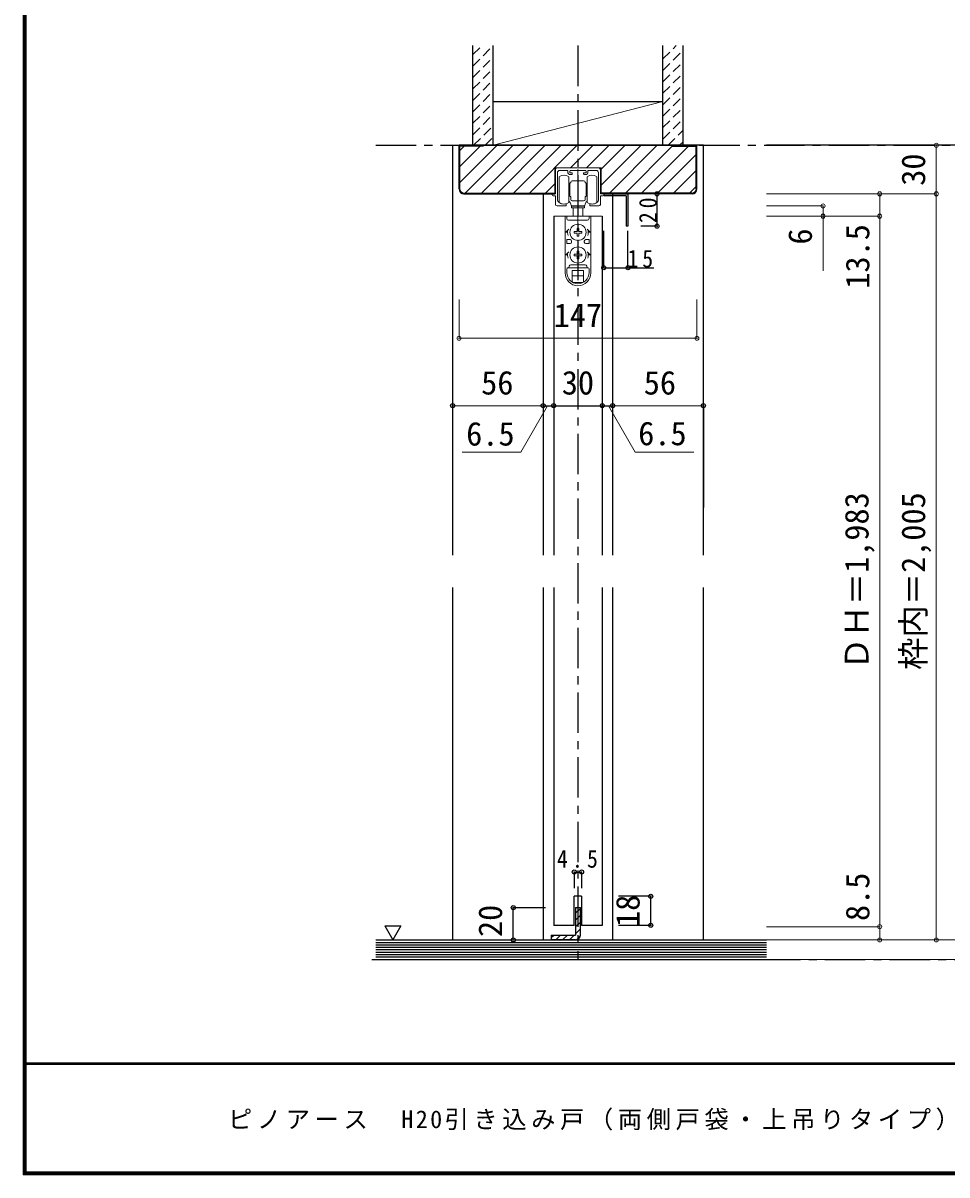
# Model space of a CAD drawing. Units: millimetres at full size, sheet at 1:5. Extents: x -973 to 977, y -718 to 696.
# Drawn here: x -973 to -402, y -701 to 11 of the extents above; entities that cross this region are included whole.
import ezdxf
from ezdxf.enums import TextEntityAlignment as Align

# ---------------------------------------------------------------- set-up
doc = ezdxf.new("R2010")
doc.units = ezdxf.units.MM
doc.header["$LTSCALE"] = 5
doc.header["$PDMODE"] = 32
doc.header["$PDSIZE"] = 2.5
doc.linetypes.add('CHAIN1', pattern=[8, 5, -1, 1, -1])
doc.linetypes.add('DASHED1', pattern=[1.8, 1.2, -0.6])
doc.layers.add('0-0_補助線', color=7, linetype='Continuous', lineweight=18)
for name, color, linetype in [('0-1_通り芯', 4, 'CHAIN1'), ('0-2_柱', 7, 'Continuous'), ('0-3_仕上げ', 2, 'Continuous'), ('0-4_枠', 3, 'Continuous'), ('0-6_扉', 6, 'Continuous'), ('0-7_金物', 7, 'Continuous'), ('0-A_文字', 7, 'Continuous'), ('0-B_寸法', 7, 'Continuous'), ('0-C_ハッチ', 4, 'DASHED1'), ('F-1_枠', 6, 'Continuous'), ('F-A_文字', 7, 'Continuous')]:
    doc.layers.add(name, color=color, linetype=linetype)
doc.styles.add('ＭＳ ゴシック', font='')
doc.styles.get('ＭＳ ゴシック').set_extended_font_data('MS Gothic')

# ---------------------------------------------------------------- blocks, each defined once
blk = doc.blocks.new('3方枠引込戸用金具')
at = {"layer": '0-0_補助線'}
for p, q in [((-13.764, 11.457), (-13.764, 5.586)), ((-13.764, 8.684), (-13.764, -3.543)), ((-12.564, 12.457), (-12.746, 12.457)), ((-12.564, 12.457), (13.036, 12.457)), ((-12.564, 9.457), (-12.564, -6.915)), ((-11.064, 10.957), (-6.364, 10.957)), ((-6.064, 9.457), (-6.064, 10.657)), ((-3.664, 8.457), (-5.064, 8.457)), ((-4.864, 9.757), (-4.864, 10.457)), ((-3.664, 9.457), (-4.564, 9.457)), ((-4.364, 10.957), (-0.384, 10.957)), ((-3.364, 8.757), (-3.364, 9.157)), ((-0.384, 10.957), (0.136, 11.257)), ((3.636, 8.757), (3.636, 9.157)), ((3.936, 9.457), (4.836, 9.457)), ((3.936, 8.457), (5.336, 8.457)), ((5.136, 9.757), (5.136, 10.457)), ((6.336, 9.457), (6.336, 10.657)), ((11.336, 10.957), (6.636, 10.957)), ((12.836, 9.457), (12.836, -6.915)), ((14.036, 11.457), (14.036, 5.815)), ((14.036, 8.684), (14.036, -3.543)), ((-15.164, -3.543), (-13.764, -3.543)), ((-15.164, -4.743), (-13.764, -4.743)), ((-13.764, -4.743), (-13.764, -10.043)), ((-13.764, -6.946), (-13.764, -7.018)), ((15.436, -3.543), (14.036, -3.543)), ((15.436, -4.743), (14.036, -4.743)), ((14.036, -4.743), (14.036, -10.043)), ((-8.664, -11.043), (-12.764, -11.043)), ((-7.114, -9.994), (-7.114, -10.609)), ((7.386, -10.609), (7.386, -9.994)), ((8.936, -11.043), (13.036, -11.043))]:
    blk.add_line(p, q, dxfattribs=at)
blk.add_lwpolyline([(0.136, 11.257), (0.655, 10.957), (4.636, 10.957)], dxfattribs=at)
for centre, radius, start, end in [((-12.764, 11.457), 1, 90, 180), ((-11.064, 9.457), 1.5, 90, 180), ((-6.364, 10.657), 0.3, 0, 90), ((-5.064, 9.457), 1, 180, 270), ((-4.364, 10.457), 0.5, 90, 180), ((-4.564, 9.757), 0.3, 180, 270), ((-3.664, 9.157), 0.3, 0, 90), ((-3.664, 8.757), 0.3, 270, 0), ((3.936, 9.157), 0.3, 90, 180), ((3.936, 8.757), 0.3, 180, 270), ((4.636, 10.457), 0.5, 0, 90), ((4.836, 9.757), 0.3, 270, 0), ((5.336, 9.457), 1, 270, 0), ((6.636, 10.657), 0.3, 90, 180), ((11.336, 9.457), 1.5, 0, 90), ((13.036, 11.457), 1, 0, 90), ((-15.164, -4.143), 0.6, 90, 180), ((-15.164, -4.143), 0.6, 180, 270), ((-10.064, -6.915), 2.5, 180, 235.9442), ((10.336, -6.915), 2.5, 304.0558, 0), ((15.436, -4.143), 0.6, 0, 90), ((15.436, -4.143), 0.6, 270, 0), ((-12.764, -10.043), 1, 180, 270), ((-8.664, -4.843), 5, 235.9442, 283.64168), ((-8.664, -4.843), 6.2, 270, 282.23163), ((-7.414, -9.994), 0.3, 360, 103.64168), ((-7.414, -10.609), 0.3, 282.23163, 0), ((7.686, -9.994), 0.3, 76.35832, 180), ((7.686, -10.609), 0.3, 180, 257.76837), ((8.936, -4.843), 6.2, 257.76837, 270), ((8.936, -4.843), 5, 256.35832, 270), ((8.936, -4.843), 5, 270, 304.0558), ((13.036, -10.043), 1, 270, 0)]:
    blk.add_arc(centre, radius, start, end, dxfattribs=at)

msp = doc.modelspace()

# ---------------------------------------------------------------- linework, layer by layer
at = {"layer": '0-0_補助線', "color": 3}
for p, q in [((-682.847, -64.151), (-577.847, -37.151)), ((-615.947, -78.151), (-644.747, -78.151)), ((-644.747, -94.151), (-644.747, -78.151)), ((-615.947, -94.151), (-615.947, -78.151)), ((-630.347, -79.805), (-630.347, -113.808))]:
    msp.add_line(p, q, dxfattribs=at)
at = {"layer": '0-0_補助線', "color": 4}
for p, q in [((-373.847, -64.151), (-513.847, -64.151)), ((-408.847, -64.151), (-408.847, -555.5)), ((-408.847, -94.151), (-513.847, -94.151)), ((-443.847, -94.151), (-443.847, -555.5)), ((-478.847, -101.651), (-513.847, -101.651)), ((-478.847, -141.751), (-478.847, -101.651)), ((-443.847, -107.951), (-513.847, -107.951)), ((-703.847, -183.455), (-703.847, -159.397)), ((-556.847, -183.455), (-556.847, -159.397)), ((-703.847, -183.455), (-556.847, -183.455)), ((-707.847, -225.151), (-651.847, -225.151)), ((-608.847, -225.151), (-552.847, -225.151)), ((-443.847, -547.3), (-513.847, -547.3)), ((-373.847, -555.5), (-513.847, -555.5)), ((-373.847, -567.5), (-513.847, -567.5))]:
    msp.add_line(p, q, dxfattribs=at)
at = {"layer": '0-0_補助線'}
for p, q in [((-641.947, -99.551), (-641.947, -83.551)), ((-635.947, -83.551), (-635.947, -91.551)), ((-624.747, -83.551), (-624.747, -91.551)), ((-618.747, -99.551), (-618.747, -83.551)), ((-635.947, -87.551), (-635.647, -87.551)), ((-635.947, -89.051), (-635.447, -89.051)), ((-635.947, -91.551), (-635.947, -99.551)), ((-635.447, -87.751), (-635.647, -87.551)), ((-635.647, -89.051), (-635.447, -88.851)), ((-635.447, -87.551), (-635.447, -91.551)), ((-635.347, -87.551), (-635.447, -87.551)), ((-635.447, -95.551), (-635.447, -91.551)), ((-633.847, -86.051), (-630.347, -86.051)), ((-626.847, -86.051), (-630.347, -86.051)), ((-625.347, -87.551), (-625.247, -87.551)), ((-625.247, -87.551), (-625.247, -91.551)), ((-625.247, -87.751), (-625.047, -87.551)), ((-625.047, -89.051), (-625.247, -88.851)), ((-624.747, -89.051), (-625.247, -89.051)), ((-625.247, -95.551), (-625.247, -91.551)), ((-624.747, -87.551), (-625.047, -87.551)), ((-624.747, -91.551), (-624.747, -99.551)), ((-635.947, -94.051), (-635.447, -94.051)), ((-635.947, -95.551), (-635.647, -95.551)), ((-635.447, -94.251), (-635.647, -94.051)), ((-635.447, -95.351), (-635.647, -95.551)), ((-635.347, -95.551), (-635.447, -95.551)), ((-634.847, -97.551), (-634.847, -96.051)), ((-633.847, -98.551), (-630.347, -98.551)), ((-626.847, -98.551), (-630.347, -98.551)), ((-625.847, -97.551), (-625.847, -96.051)), ((-625.347, -95.551), (-625.247, -95.551)), ((-625.247, -94.251), (-625.047, -94.051)), ((-624.747, -94.051), (-625.247, -94.051)), ((-625.247, -95.351), (-625.047, -95.551)), ((-624.747, -95.551), (-625.047, -95.551)), ((-626.347, -101.851), (-634.347, -101.851)), ((-634.347, -101.851), (-634.347, -102.851)), ((-634.347, -102.851), (-626.347, -102.851)), ((-630.347, -101.551), (-633.847, -101.551)), ((-633.347, -101.551), (-633.347, -101.851)), ((-633.347, -107.951), (-633.347, -102.851)), ((-630.347, -101.551), (-626.847, -101.551)), ((-627.347, -101.551), (-627.347, -101.851)), ((-627.347, -102.851), (-627.347, -107.951)), ((-626.347, -101.851), (-626.347, -102.851)), ((-638.246, -107.951), (-638.246, -142.851)), ((-637.246, -107.951), (-637.246, -109.451)), ((-636.246, -110.451), (-624.446, -110.451)), ((-623.446, -107.951), (-623.446, -109.451)), ((-622.446, -107.951), (-622.446, -142.851)), ((-636.003, -115.951), (-637.846, -117.951)), ((-636.746, -117.951), (-637.846, -117.951)), ((-630.866, -117.432), (-632.796, -117.465)), ((-632.796, -117.465), (-632.796, -118.437)), ((-630.866, -118.471), (-632.796, -118.437)), ((-630.866, -117.432), (-630.832, -115.501)), ((-630.866, -118.471), (-630.832, -120.401)), ((-629.86, -115.501), (-630.832, -115.501)), ((-630.832, -120.401), (-629.86, -120.401)), ((-629.826, -117.432), (-629.86, -115.501)), ((-629.826, -118.471), (-629.86, -120.401)), ((-629.826, -117.432), (-627.896, -117.465)), ((-629.826, -118.471), (-627.896, -118.437)), ((-627.896, -118.437), (-627.896, -117.465)), ((-624.689, -115.951), (-622.846, -117.951)), ((-623.946, -117.951), (-622.846, -117.951)), ((-637.246, -122.451), (-637.246, -124.951)), ((-635.246, -122.451), (-637.246, -122.451)), ((-635.246, -124.951), (-637.246, -124.951)), ((-634.246, -123.451), (-634.246, -123.951)), ((-626.446, -123.451), (-626.446, -123.951)), ((-625.446, -122.451), (-623.446, -122.451)), ((-625.446, -124.951), (-623.446, -124.951)), ((-623.446, -122.451), (-623.446, -124.951)), ((-636.003, -129.951), (-637.846, -131.951)), ((-636.746, -131.951), (-637.846, -131.951)), ((-630.866, -131.432), (-632.796, -131.465)), ((-632.796, -131.465), (-632.796, -132.437)), ((-630.866, -132.471), (-632.796, -132.437)), ((-630.866, -131.432), (-630.832, -129.501)), ((-630.866, -132.471), (-630.832, -134.401)), ((-629.86, -129.501), (-630.832, -129.501)), ((-630.832, -134.401), (-629.86, -134.401)), ((-629.826, -131.432), (-629.86, -129.501)), ((-629.826, -132.471), (-629.86, -134.401)), ((-629.826, -131.432), (-627.896, -131.465)), ((-629.826, -132.471), (-627.896, -132.437)), ((-627.896, -132.437), (-627.896, -131.465)), ((-624.689, -129.951), (-622.846, -131.951)), ((-623.946, -131.951), (-622.846, -131.951)), ((-637.246, -142.851), (-637.246, -140.451)), ((-636.746, -139.951), (-623.946, -139.951)), ((-634.746, -137.951), (-625.946, -137.951)), ((-633.846, -141.451), (-626.846, -141.451)), ((-633.846, -148.798), (-633.846, -141.451)), ((-626.846, -148.798), (-626.846, -141.451)), ((-623.446, -142.851), (-623.446, -140.451)), ((-633.846, -144.951), (-626.846, -144.951)), ((-633.374, -149.051), (-627.318, -149.051)), ((-649.124, -225.151), (-665.735, -253.922)), ((-665.735, -253.922), (-701.895, -253.922))]:
    msp.add_line(p, q, dxfattribs=at)
at = {"layer": '0-0_補助線', "color": 6}
msp.add_line((-615.347, -107.951), (-645.347, -107.951), dxfattribs=at)
at = {"layer": '0-0_補助線'}
msp.add_lwpolyline([(-611.57, -225.151), (-594.959, -253.922), (-558.799, -253.922)], dxfattribs=at)
for centre in [(-630.346, -117.951), (-630.346, -131.951)]:
    msp.add_circle(centre, 5, dxfattribs=at)
for centre, radius, start, end in [((-638.947, -87.551), 5, 53.1301, 126.8699), ((-621.747, -87.551), 5, 53.1301, 126.8699), ((-635.347, -87.051), 0.5, 270, 0), ((-633.847, -87.051), 1, 90, 180), ((-626.847, -87.051), 1, 0, 90), ((-625.347, -87.051), 0.5, 180, 270), ((-638.947, -95.551), 5, 233.1301, 306.8699), ((-636.847, -100.551), 2, 0, 63.25632), ((-635.347, -96.051), 0.5, 0, 90), ((-633.847, -97.551), 1, 180, 270), ((-626.847, -97.551), 1, 270, 0), ((-625.347, -96.051), 0.5, 90, 180), ((-623.847, -100.551), 2, 116.74368, 180), ((-621.747, -95.551), 5, 233.1301, 306.8699), ((-633.847, -100.551), 1, 180, 270), ((-626.847, -100.551), 1, 270, 0), ((-636.246, -109.451), 1, 180, 270), ((-624.446, -109.451), 1, 270, 0), ((-630.346, -117.951), 6.4, 167.82427, 198.20996), ((-630.346, -117.951), 6.4, 341.79004, 12.17573), ((-635.246, -123.451), 1, 0, 90), ((-635.246, -123.951), 1, 270, 0), ((-625.446, -123.451), 1, 90, 180), ((-625.446, -123.951), 1, 180, 270), ((-630.346, -131.951), 6.4, 167.82427, 198.20996), ((-630.346, -131.951), 6.4, 341.79004, 12.17573), ((-636.746, -140.451), 0.5, 90, 180), ((-636.746, -138.951), 1, 270, 0), ((-634.746, -138.951), 1, 90, 180), ((-625.946, -138.951), 1, 0, 90), ((-623.946, -138.951), 1, 180, 270), ((-623.946, -140.451), 0.5, 0, 90), ((-630.346, -143.051), 7.9, 180, 0), ((-630.346, -142.851), 6.9, 180, 0)]:
    msp.add_arc(centre, radius, start, end, dxfattribs=at)
at = {"layer": '0-0_補助線', "color": 3}
for centre, start, end in [((-700.847, -91.151), 180, 270), ((-559.847, -91.151), 270, 0)]:
    msp.add_arc(centre, 2.5, start, end, dxfattribs=at)
at = {"layer": '0-0_補助線'}
for p in [(-408.847, -64.151), (-443.847, -94.151), (-408.847, -94.151), (-478.847, -101.651), (-478.847, -107.951), (-443.847, -107.951), (-703.847, -183.455), (-556.847, -183.455), (-707.847, -225.151), (-651.847, -225.151), (-608.847, -225.151), (-552.847, -225.151), (-443.847, -547.3), (-443.847, -555.5), (-408.847, -555.5), (-408.847, -555.5)]:
    msp.add_point(p, dxfattribs=at)
at = {"layer": '0-1_通り芯'}
for p, q in [((-630.347, -2.5), (-630.347, -567.5)), ((-755.347, -64.151), (-103.347, -64.151)), ((-757.738, -567.5), (-354.847, -567.5))]:
    msp.add_line(p, q, dxfattribs=at)
at = {"layer": '0-2_柱', "color": 3}
for p, q in [((-682.847, -37.151), (-577.847, -37.151)), ((-556.347, -64.151), (-703.847, -64.151))]:
    msp.add_line(p, q, dxfattribs=at)
at = {"layer": '0-3_仕上げ'}
for p, q in [((-695.347, -64.151), (-695.347, -2.5)), ((-682.847, -64.151), (-682.847, -2.5)), ((-577.847, -64.151), (-577.847, -2.5)), ((-565.347, -64.151), (-565.347, -2.5)), ((-755.347, -555.5), (-513.847, -555.5)), ((-755.347, -567.5), (-513.847, -567.5))]:
    msp.add_line(p, q, dxfattribs=at)
at = {"layer": '0-3_仕上げ', "color": 7}
for p, q in [((-755.347, -557), (-513.847, -557)), ((-755.347, -558.5), (-513.847, -558.5)), ((-755.347, -560), (-513.847, -560)), ((-755.347, -561.5), (-513.847, -561.5)), ((-755.347, -563), (-513.847, -563)), ((-755.347, -564.5), (-513.847, -564.5)), ((-755.347, -566), (-513.847, -566))]:
    msp.add_line(p, q, dxfattribs=at)
at = {"layer": '0-4_枠', "color": 4}
for p, q in [((-707.847, -64.151), (-703.847, -64.151)), ((-707.847, -64.151), (-707.847, -317.626)), ((-552.847, -64.151), (-556.847, -64.151)), ((-552.847, -317.626), (-552.847, -64.151)), ((-651.847, -94.151), (-651.847, -317.626)), ((-608.847, -317.626), (-608.847, -94.151)), ((-707.847, -337.626), (-707.847, -555.5)), ((-651.847, -337.626), (-651.847, -555.5)), ((-608.847, -555.5), (-608.847, -337.626)), ((-552.847, -555.5), (-552.847, -337.626))]:
    msp.add_line(p, q, dxfattribs=at)
at = {"layer": '0-4_枠'}
for p, q in [((-704.347, -64.151), (-556.847, -64.151)), ((-703.847, -91.151), (-703.847, -64.151)), ((-688.847, -64.651), (-703.347, -64.651)), ((-703.347, -91.151), (-703.347, -64.651)), ((-688.847, -64.151), (-688.847, -64.651)), ((-557.347, -91.151), (-557.347, -64.651)), ((-556.847, -91.151), (-556.847, -64.151)), ((-700.847, -93.651), (-644.747, -93.651)), ((-700.847, -94.151), (-644.747, -94.151)), ((-559.847, -93.651), (-615.947, -93.651)), ((-559.847, -94.151), (-615.947, -94.151))]:
    msp.add_line(p, q, dxfattribs=at)
msp.add_lwpolyline([(-571.847, -64.151), (-571.847, -64.651), (-557.347, -64.651)], dxfattribs=at)
for centre, start, end in [((-700.847, -91.151), 180, 270), ((-559.847, -91.151), 270, 0)]:
    msp.add_arc(centre, 3, start, end, dxfattribs=at)
at = {"layer": '0-6_扉'}
for p, q in [((-645.347, -107.951), (-645.347, -317.626)), ((-615.347, -107.951), (-615.347, -317.626)), ((-645.347, -337.626), (-645.347, -546.5)), ((-615.347, -337.626), (-615.347, -546.5)), ((-628.097, -528.5), (-632.597, -528.5)), ((-632.597, -546.5), (-632.597, -528.5)), ((-628.097, -528.5), (-628.097, -546.5)), ((-632.597, -546.5), (-645.347, -546.5)), ((-615.347, -546.5), (-628.097, -546.5))]:
    msp.add_line(p, q, dxfattribs=at)
at = {"layer": '0-7_金物'}
for p, q in [((-614.447, -94.151), (-599.447, -94.151)), ((-614.447, -94.151), (-614.447, -95.351)), ((-600.647, -95.351), (-614.447, -95.351)), ((-600.647, -95.351), (-600.647, -114.151)), ((-599.447, -94.151), (-599.447, -114.151)), ((-599.447, -114.151), (-600.647, -114.151))]:
    msp.add_line(p, q, dxfattribs=at)
at = {"layer": '0-7_金物', "color": 3}
for p, q in [((-631.847, -535.5), (-631.847, -552.5)), ((-631.847, -535.5), (-628.847, -535.5)), ((-628.847, -552.5), (-628.847, -535.5)), ((-646.847, -552.5), (-631.847, -552.5)), ((-646.847, -552.5), (-646.847, -555.5)), ((-631.847, -555.5), (-646.847, -555.5))]:
    msp.add_line(p, q, dxfattribs=at)
msp.add_arc((-631.847, -552.5), 3, 270, 0, dxfattribs=at)
at = {"layer": '0-A_文字'}
for p, q in [((-749.782, -546.686), (-739.782, -546.686)), ((-749.782, -546.686), (-744.782, -555.347)), ((-739.782, -546.686), (-744.782, -555.347))]:
    msp.add_line(p, q, dxfattribs=at)
at = {"layer": '0-B_寸法', "color": 4}
for p, q in [((-373.847, -64.151), (-513.847, -64.151)), ((-581.447, -94.151), (-591.447, -94.151)), ((-581.447, -114.151), (-581.447, -94.151)), ((-614.447, -139.866), (-614.447, -116.996)), ((-599.447, -139.866), (-599.447, -116.996)), ((-581.447, -114.151), (-591.447, -114.151)), ((-614.447, -139.866), (-583.537, -139.866)), ((-707.847, -225.151), (-707.847, -288.151)), ((-651.847, -225.151), (-645.347, -225.151)), ((-645.347, -225.151), (-615.347, -225.151)), ((-615.347, -225.151), (-608.847, -225.151)), ((-552.847, -225.151), (-552.847, -288.151)), ((-632.597, -513.5), (-628.097, -513.5)), ((-632.597, -513.5), (-632.597, -523.5)), ((-628.097, -513.5), (-628.097, -523.5)), ((-585.347, -528.5), (-605.347, -528.5)), ((-585.347, -546.5), (-585.347, -528.5)), ((-670.347, -555.5), (-670.347, -535.5)), ((-670.347, -535.5), (-650.347, -535.5)), ((-585.347, -546.5), (-605.347, -546.5)), ((-670.347, -555.5), (-650.347, -555.5))]:
    msp.add_line(p, q, dxfattribs=at)
at = {"layer": '0-B_寸法'}
for p in [(-581.447, -94.151), (-581.447, -114.151), (-614.447, -139.866), (-599.447, -139.866), (-707.847, -225.151), (-651.847, -225.151), (-645.347, -225.151), (-615.347, -225.151), (-608.847, -225.151), (-552.847, -225.151), (-632.597, -513.5), (-628.097, -513.5), (-585.347, -528.5), (-670.347, -535.5), (-585.347, -546.5), (-670.347, -555.5)]:
    msp.add_point(p, dxfattribs=at)
at = {"layer": '0-C_ハッチ'}
for p, q in [((-695.347, -8.075), (-689.772, -2.5)), ((-695.347, -15.146), (-682.847, -2.646)), ((-577.847, -10.755), (-569.592, -2.5)), ((-577.847, -17.826), (-565.347, -5.326)), ((-695.347, -22.217), (-682.847, -9.717)), ((-577.847, -24.897), (-565.347, -12.397)), ((-695.347, -29.288), (-682.847, -16.788)), ((-577.847, -31.968), (-565.347, -19.468)), ((-695.347, -36.359), (-682.847, -23.859)), ((-577.847, -39.039), (-565.347, -26.539)), ((-695.347, -43.43), (-682.847, -30.93)), ((-577.847, -46.11), (-565.347, -33.61)), ((-695.347, -50.501), (-682.847, -38.001)), ((-577.847, -53.181), (-565.347, -40.681)), ((-695.347, -57.572), (-682.847, -45.072)), ((-577.847, -60.252), (-565.347, -47.752)), ((-694.855, -64.151), (-682.847, -52.143)), ((-574.675, -64.151), (-565.347, -54.823)), ((-687.784, -64.151), (-682.847, -59.214)), ((-567.604, -64.151), (-565.347, -61.894))]:
    msp.add_line(p, q, dxfattribs=at)
at = {"layer": '0-C_ハッチ', "linetype": 'Continuous'}
for p, q in [((-703.347, -87.124), (-680.375, -64.151)), ((-703.347, -67.325), (-700.674, -64.651)), ((-703.347, -77.224), (-690.774, -64.651)), ((-699.975, -93.651), (-670.475, -64.151)), ((-690.076, -93.651), (-660.576, -64.151)), ((-680.176, -93.651), (-650.676, -64.151)), ((-670.277, -93.651), (-640.777, -64.151)), ((-660.377, -93.651), (-630.877, -64.151)), ((-634.978, -78.151), (-620.978, -64.151)), ((-625.078, -78.151), (-611.078, -64.151)), ((-615.947, -78.919), (-601.179, -64.151)), ((-615.947, -88.819), (-591.279, -64.151)), ((-610.88, -93.651), (-581.38, -64.151)), ((-600.98, -93.651), (-571.847, -64.518)), ((-562.081, -64.651), (-591.081, -93.651)), ((-581.181, -93.651), (-557.347, -69.817)), ((-571.282, -93.651), (-557.347, -79.716)), ((-650.478, -93.651), (-644.747, -87.92)), ((-561.382, -93.651), (-557.347, -89.616)), ((-631.847, -538.982), (-628.847, -535.982)), ((-631.847, -543.225), (-628.847, -540.225)), ((-631.847, -547.468), (-628.847, -544.468)), ((-646.847, -553.982), (-645.365, -552.5)), ((-644.122, -555.5), (-641.122, -552.5)), ((-639.879, -555.5), (-636.879, -552.5)), ((-635.637, -555.5), (-632.637, -552.5)), ((-631.847, -551.71), (-628.847, -548.71)), ((-631.353, -555.459), (-628.887, -552.993))]:
    msp.add_line(p, q, dxfattribs=at)
at = {"layer": 'F-1_枠'}
for p, q in [((-973.347, 695.833), (-973.347, -700.833)), ((-972.514, 695.833), (-972.514, -700.833)), ((-971.68, 695.833), (-971.68, -700.833)), ((976.653, -631.667), (-973.347, -631.667)), ((976.653, -632.5), (-973.347, -632.5)), ((976.653, -699.167), (-973.347, -699.167)), ((976.653, -700), (-973.347, -700)), ((976.653, -700.833), (-973.347, -700.833))]:
    msp.add_line(p, q, dxfattribs=at)

# ---------------------------------------------------------------- block references
at = {"layer": '0-0_補助線'}
msp.add_blockref('3方枠引込戸用金具', (-630.483, -90.608), dxfattribs=at)

# ---------------------------------------------------------------- texts
at = {"layer": '0-0_補助線', "style": 'ＭＳ ゴシック'}
for s, p in [('30', (-411.347, -89.151)), ('6', (-481.347, -125.535)), ('13.5', (-445.847, -152.774)), ('ＤＨ＝1,983', (-446.347, -388.543)), ('枠内＝2,005', (-411.347, -388.543)), ('8.5', (-445.847, -543.8))]:
    msp.add_text(s, height=14.66, rotation=90, dxfattribs=at).set_placement(p, align=Align.BOTTOM_LEFT)
for s, p in [('147', (-645.347, -180.955)), ('56', (-690.167, -222.651)), ('56', (-589.667, -222.651))]:
    msp.add_text(s, height=14.66, dxfattribs=at).set_placement(p, align=Align.BOTTOM_LEFT)
at = {"layer": '0-B_寸法', "style": 'ＭＳ ゴシック'}
for s, p in [('30', (-640.347, -222.651)), ('30', (-640.347, -222.651)), ('6.5', (-699.432, -254.218)), ('6.5', (-593.095, -254.006))]:
    msp.add_text(s, height=14.66, dxfattribs=at).set_placement(p, align=Align.BOTTOM_LEFT)
for s, p in [('18', (-587.847, -547.5)), ('20', (-672.847, -553.707))]:
    msp.add_text(s, height=14.66, rotation=90, dxfattribs=at).set_placement(p, align=Align.BOTTOM_LEFT)
at = {"layer": '0-B_寸法', "insert": (-581.447, -112.276), "char_height": 11, "attachment_point": 7, "rotation": 90, "style": 'ＭＳ ゴシック'}
msp.add_mtext('\\T1.36;\\W0.9;20', dxfattribs=at)
at = {"layer": '0-B_寸法', "char_height": 11, "attachment_point": 7, "style": 'ＭＳ ゴシック'}
for s, insert in [('\\T1.36;\\W0.9;15', (-599.787, -139.866)), ('\\T1.38;\\W0.9;4.5', (-643.347, -511))]:
    msp.add_mtext(s, dxfattribs=dict(at, insert=insert))
at = {"layer": 'F-A_文字', "insert": (-846.68, -673.333), "char_height": 11, "attachment_point": 7, "style": 'ＭＳ ゴシック'}
msp.add_mtext('\\T1.19;ピノアース\u3000H20引き込み戸（両側戸袋・上吊りタイプ）固定枠155㎜幅', dxfattribs=at)

doc.saveas('drawing.dxf')
